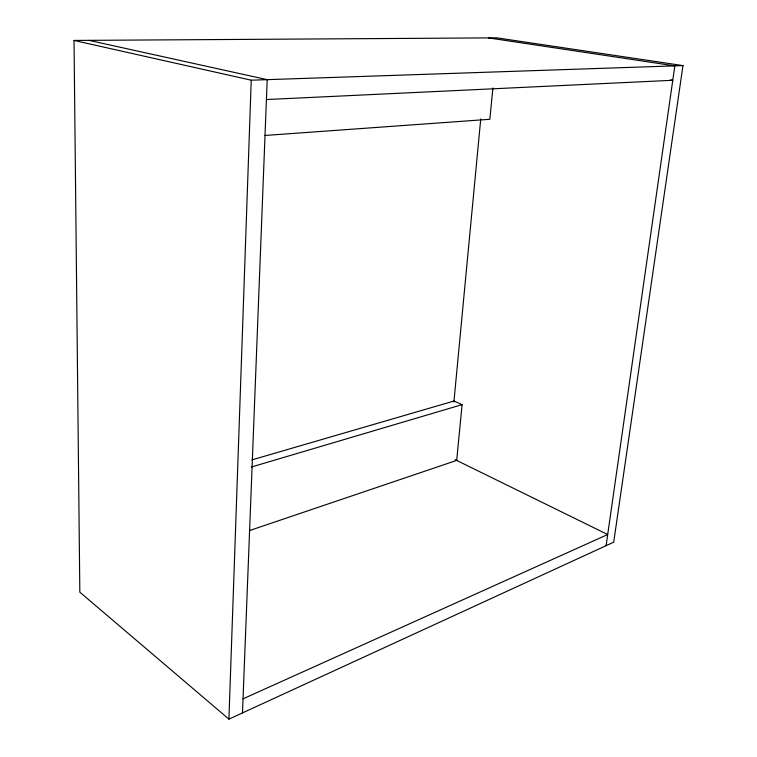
<?xml version="1.0" encoding="UTF-8"?>
<svg xmlns="http://www.w3.org/2000/svg" width="757" height="757" viewBox="0 0 757 757"><rect width="100%" height="100%" fill="white"/><g stroke="black" fill="none" stroke-linecap="round" stroke-linejoin="round"><path stroke-width="1.14" d="M228.917 719.15L251.229 80.195L74.025 40.443L79.826 592.154L228.917 719.15L613.7 542.182L682.975 65.594L496.8 37.85L74.025 40.443M242.477 712.914L267.193 79.655L88.9 40.348M453.888 402.024L480.742 118.953M252.024 459.859L453.982 401.03L462.101 404.635L456.679 460.407L249.696 530.506M492.892 87.982L489.845 119.284L264.969 135.465M606.092 545.683L674.837 65.878L488.435 37.897M243.025 698.843L607.691 534.527L455.08 459.631M251.315 467.031L462.101 404.635M266.417 99.546L672.774 80.28L670.447 79.901M251.229 80.195L682.975 65.594"/></g></svg>
